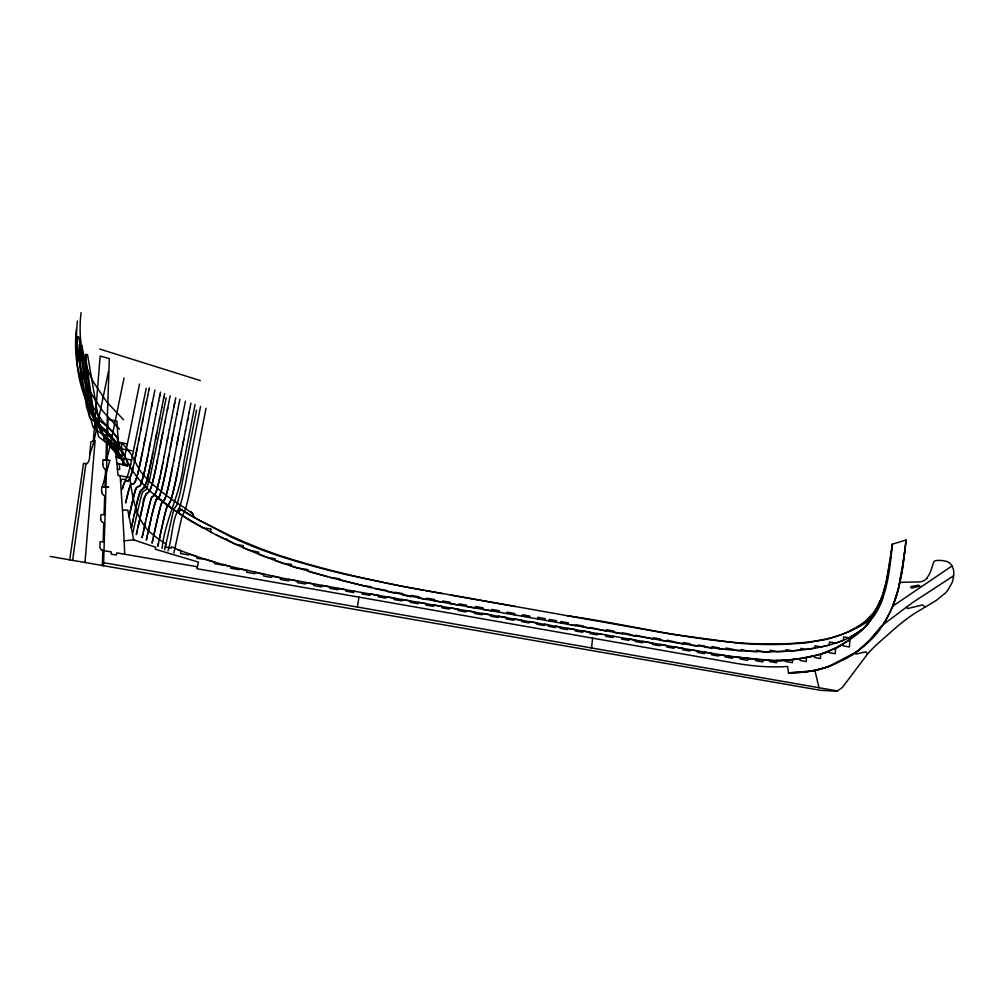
<?xml version="1.0" encoding="UTF-8"?>
<svg xmlns="http://www.w3.org/2000/svg" width="1004" height="1004" viewBox="0 0 1004 1004"><rect width="100%" height="100%" fill="white"/><g stroke="black" fill="none" stroke-linecap="round" stroke-linejoin="round"><path stroke-width="1.5" d="M103.537 565.729L108.055 419.371L116.866 421.065L118.309 442.212M102.333 565.516L102.86 550.104A10.078 9.325 -4.1 0 1 102.257 549.928L102.094 549.866M103.776 522.77L103.136 541.934L100.074 541.733L99.898 546.59A3.928 3.627 -4.7 0 0 101.944 550.092M104.692 495.625L104.052 514.763L101.065 514.625L100.726 517.06A11.646 10.743 -2.1 0 0 100.776 519.281M105.583 469.458L104.993 486.965L101.831 486.739L101.642 489.073A21.711 19.98 0.3 0 0 101.63 490.755L101.755 492.048M106.512 441.986L105.897 460.121L103.061 459.907L102.784 463.183A16.792 15.361 1.6 0 0 102.784 464.174M86.344 354.563C84.687 372.409 85.993 390.606 91.1 407.825A132.327 125.977 15.3 0 0 99.321 428.52L111.243 447.872L126.843 465.856M80.659 345.175C78.927 362.921 80.207 381.031 85.34 398.136A133.155 124.609 13.5 0 0 93.648 418.781L105.734 438.108L121.572 456.08M77.496 336.779C75.676 354.337 76.931 372.271 82.077 389.188A134.31 122.789 12.2 0 0 90.448 409.695L102.684 428.946L118.761 446.893M725.829 649.362L725.93 648.032L733.033 649.299L732.97 650.052L741.04 650.692L741.128 649.5L748.168 651.182L756.489 651.583L756.589 650.241L763.605 651.772L770.181 651.784L770.281 650.241L777.272 651.621L785.956 651.232L786.057 649.688L792.294 650.805L800.753 650.027L800.853 648.371L806.375 649.362L814.859 648.107L814.997 645.798L821.121 646.902L829.342 645.07L829.505 642.02L835.78 643.15L843.435 640.301L843.611 636.912L849.924 638.067M93.347 440.994L100.149 356.056L109.323 358.604L106.75 434.908L108.244 434.996M84.989 562.504L95.116 440.279L90.812 442.036L89.369 459.129A8.76 7.957 -0.2 0 1 85.779 464.463L72.639 560.357M76.442 328.961C74.509 346.28 75.752 364.025 80.885 380.717A135.979 120.919 11.6 0 0 89.331 401.073L101.718 420.237L118.033 438.158M77.459 321.004C75.413 338.059 76.63 355.554 81.776 371.982A138.339 118.911 11.4 0 0 90.285 392.162L102.847 411.238L119.438 429.135M81.098 312.595C78.952 329.4 80.169 346.669 85.327 362.846A141.401 117.154 11.4 0 0 93.949 382.875L106.713 401.889L123.605 419.81M621.765 637.716L621.614 639.096L628.943 640.389L629.081 639.008L635.206 640.075L635.068 641.456L642.372 642.736L642.497 641.355L652.625 643.125L652.487 644.505L659.754 645.785L659.879 644.405L666.932 645.635L666.807 647.015L674.035 648.283L674.161 646.915L729.82 656.315M613.168 636.21L613.03 637.59L605.676 636.298L605.826 634.917M591.544 648.17L592.624 638.155M568.113 624.325L568.277 622.856L560.847 621.539L560.671 623.02M905.997 540.867L906.085 540.001L892.267 544.218A480.075 445.663 30 0 1 888.829 573.485A194.073 173.905 49.7 0 1 885.503 589.373L882.466 599.601A73.116 64.143 54.8 0 1 880.596 604.195L879.215 607.069A120.831 106.8 52.7 0 1 875.061 614.41L873.292 616.883A23.431 20.431 57 0 1 871.121 619.154A34.475 30.145 56.8 0 1 867.594 624.287M891.778 548.611L892.267 544.218L890.485 558.676M556.229 622.229L556.404 620.685L549.226 619.405L549.037 620.974M905.219 547.569L905.319 546.753M545.046 620.271L545.247 618.615L537.767 617.284L537.567 618.953M904.491 553.806L904.943 549.954M529.736 617.573L529.911 616.117L522.394 614.787L522.218 616.255M904.315 555.312L903.299 563.144M514.525 614.9L514.701 613.544L507.145 612.202L506.97 613.569M891.753 548.799L886.043 583.148A172.299 153.763 50.5 0 1 884.875 587.716L884.273 589.8A119.777 105.909 52.8 0 1 883.382 592.711L882.177 596.213A99.107 87.323 53.6 0 1 880.659 600.091L878.224 605.362A95.681 84.261 53.8 0 1 877.308 607.131L875.752 609.905A67.067 58.809 55 0 1 874.773 611.474A51.442 45.004 55.7 0 1 873.731 612.992L870.593 616.82A50.89 44.515 55.7 0 1 868.736 618.677A57.027 49.911 55.4 0 1 866.64 620.51L866.075 620.974A77.785 68.197 54.4 0 1 864.256 622.367A92.318 81.01 53.6 0 1 861.557 624.25A108.382 95.179 52.7 0 1 859.298 625.693L857.667 626.684A154.629 135.942 50.2 0 1 855.019 628.228L851.116 630.361M499.076 612.176L499.264 610.758L491.684 609.415L491.496 610.846L482.836 609.328L483.037 607.847L475.419 606.504L475.231 607.985L466.471 606.441L466.647 605.211L458.991 603.868L458.828 605.098L450.219 603.58L450.394 602.325L442.714 600.969L442.526 602.237L434.494 600.819L434.682 599.526L426.964 598.158L426.775 599.463L418.881 598.07L419.07 596.803L411.326 595.422L411.138 596.715L408.804 596.301L402.642 594.933L402.83 593.64L395.049 592.26L394.911 593.213L392.551 592.699L386.891 591.343L387.017 590.565L370.225 587.478L330.09 577.363M903.111 564.499L902.822 566.507M69.728 559.856L83.508 463.459L85.014 463.283L85.779 464.463M890.222 560.546L887.197 578.028M902.721 567.172L902.332 569.77M371.053 587.541L371.191 586.687L363.285 585.683L339.465 579.823L339.641 578.768L331.671 577.752L312.595 572.669L307.651 571.176L307.927 569.569L296.958 567.95L291.147 566.055L291.449 564.348L283.354 563.395L274.757 560.27L275.033 558.739L267.001 557.295L258.404 553.982L258.731 552.213L248.49 549.954L243.018 547.506L243.37 545.687L236.003 544.369L227.406 540.34L227.594 539.324L223.905 538.659L210.501 531.994L211.091 528.945L202.871 527.903L190.409 520.8L178.963 513.157L179.929 508.764A153.348 140.271 14.9 0 0 193.647 517.236L230.857 536.864A381.671 333.792 23.7 0 0 285.211 557.923A706.301 571.941 26 0 0 348.488 575.079L400.42 585.997L669.467 633.888L737.777 643.15A421.881 357.662 39.3 0 0 783.045 644.355L804.719 643.075L825.715 639.548A164.066 144.099 49.7 0 0 850.413 630.738L850.928 630.499M362.193 592.561L361.967 593.966L369.823 595.359L370.049 593.941L378.244 595.334L378.031 596.752L385.85 598.133L386.076 596.715L394.17 598.108L393.944 599.513L401.738 600.881L401.951 599.476L410.51 600.932L410.297 602.337L418.053 603.705L418.266 602.3L426.173 603.642L425.96 605.048L433.69 606.403L433.891 604.998L441.948 606.366L441.747 607.759L449.441 609.114L449.641 607.721L458.263 609.177L458.075 610.583L465.731 611.925L465.919 610.532L474.691 612.013L474.503 613.419L482.121 614.762L482.309 613.356L490.969 614.837L490.793 616.23L498.386 617.573L498.561 616.18L506.468 617.535L506.292 618.928L513.86 620.259L514.035 618.866L521.729 620.183L521.553 621.576L529.083 622.907L529.246 621.514L537.09 622.869L536.927 624.262L544.419 625.58L544.582 624.187L548.586 624.877L548.422 626.27L555.614 627.538L555.777 626.145L560.232 626.91L560.069 628.303L567.511 629.621L567.674 628.228L575.43 629.571L575.279 630.964L582.697 632.269L582.847 630.888L589.925 632.131L589.775 633.511L597.167 634.817L597.317 633.424L682.745 648.396L682.594 649.776L689.786 651.044L689.911 649.663L697.629 651.006L697.516 652.374L704.682 653.642L704.795 652.274L711.535 653.403L711.422 654.771L718.563 656.026L718.676 654.658L725.34 655.637L725.227 657.005L732.343 658.26L732.443 656.892L740.513 657.745L740.412 659.113L747.491 660.356L747.591 659L772.691 660.519A149.019 131.825 50.9 0 0 787.5 660.205L804.066 657.971L819.101 654.57A114.017 100.789 53 0 0 822.1 653.679L836.621 647.542A157.101 138.954 50.6 0 0 839.582 645.936A182.741 161.644 49.1 0 0 844.389 643.1L849.698 639.711M898.58 587.779L903.01 562.541A348.451 317.904 41 0 0 906.097 540.001L902.596 568L898.229 589.499M353.973 591.13L353.734 592.548L345.84 591.155L346.079 589.737L281.283 577.94L229.276 566.243A424.642 368.506 20.7 0 1 211.932 561.311L200.411 557.659A454.699 391.911 21.2 0 1 177.608 549.514M357.361 607.144L358.955 597.142M338.072 588.344L337.833 589.762L329.902 588.369L330.14 586.951L321.845 585.483L321.606 586.901L313.65 585.495L313.888 584.077L305.693 582.596L305.442 584.014L297.448 582.609L297.711 581.078L288.801 579.371L288.537 580.864L280.505 579.446L280.794 577.852L271.921 576.083L271.67 577.463L263.6 576.032L263.901 574.401L255.016 572.456L254.79 573.686L246.683 572.255L246.997 570.598L239.065 568.666L238.877 569.67L230.744 568.239L231.033 566.67L222.8 564.449L222.675 565.101L214.505 563.658L214.781 562.202L205.167 559.328L196.872 558.362L197.186 556.768L189.066 553.97L188.852 554.999L180.62 553.543L181.147 550.958A133.118 122.714 10.7 0 1 171.508 546.741L171.232 548.096L165.271 547.042L165.936 543.766A89.958 83.483 7.7 0 1 148.077 530.35A56.011 52.133 4.7 0 1 137.31 512.253A120.191 112.109 11 0 1 132.98 496.955A233.417 217.517 22.6 0 1 129.767 477.527L118.058 475.356L115.184 447.608M902.119 571.05L901.805 572.945M901.705 573.573L899.622 583.889M180.281 457.636L181.624 450.645M168.17 458.878L171.333 442.551M173.692 461.074L177.08 443.479A193.709 9.049 -79.3 0 1 178.386 436.765M179.201 463.221L181.021 453.821M181.347 452.101L185.69 429.712M158.506 454.724L165.045 421.467M164.016 457.146L167.819 437.606M167.404 462.769L168.923 454.988M170.278 447.985L174.683 425.42M174.068 459.154L172.537 466.96M176.905 444.433L179.088 433.201M178.561 466.509L179.49 461.752M206.033 408.239L191.024 485.559A38.805 1.531 -79.3 0 1 188.2 498.611L187.183 502.828A44.829 1.782 -79.3 0 1 186.33 506.129L185.64 508.463A51.43 2.046 -79.3 0 1 185.213 509.681L181.636 517.913L173.88 552.878M142.995 449.453L145.768 435.397M148.83 450.419L150.362 442.638M152.42 455.088L156.737 433.101M157.201 461.363L158.732 453.57M162.811 463.258L164.192 456.243M167.229 440.656L169.438 429.373M167.643 461.576L166.639 466.684M178.888 434.192L181.285 422.044M177.946 469.659L178.662 466.019M185.363 431.318L187.861 418.643M196.621 409.996L180.281 492.562L177.018 504.698L174.445 508.388L172.914 513.082L164.669 549.866M200.549 406.419L185.502 483.639A36.809 1.606 -79.3 0 1 182.665 496.491L180.607 504.322A53.626 2.347 -79.4 0 1 179.653 507.12C171.684 519.771 172.701 536.902 167.944 550.932M137.033 448.901L139.217 437.895M136.795 477.276L136.92 476.837A20.569 1.569 -79.3 0 0 138.514 470.7L138.954 468.73A83.809 6.664 -79.4 0 0 139.481 466.371L143.02 449.29M147.952 454.9L153.286 427.892M151.73 458.539L152.746 453.394M155.457 439.639L159.699 418.229M156.737 463.748L157.452 460.096M162.949 462.593L161.857 468.065M169.299 430.051L171.784 417.538M162.347 465.63L162.497 464.839M174.42 426.763L176.905 414.188M166.338 468.24L167.116 464.275M172.224 468.529L172.625 466.546M180.896 423.977L185.414 401.211M172.073 469.307L172.349 467.902M188.903 413.347L190.923 403.169M177.482 472.005L178.11 468.818M187.397 421.027L188.953 413.133M195.052 404.562L183.506 463.873C180.77 493.868 165.183 518.566 162.096 548.485M137.209 448.022L136.293 452.628M138.69 440.568L141.288 427.566M142.33 422.383L143.158 418.254M145.593 436.263L150.261 412.92M147.99 454.699L146.258 463.246M153.185 428.407L156.122 413.723M151.29 460.736L151.98 457.322M159.41 419.647L161.82 407.599M164.807 422.671L167.756 407.9M156.373 465.492L156.913 462.794M171.659 418.153L174.759 402.667M176.892 414.263L179.892 399.241M166.589 466.948L164.794 475.745M172.086 469.244L169.94 479.699M177.557 471.604L174.771 485.045M136.707 450.558L136.08 453.695A76.254 6.363 -79.4 0 1 135.64 455.803M140.723 430.339L146.559 401.399M151.529 406.62L152.382 402.441M150.249 413.033L153.65 396.191M155.984 414.388L158.695 400.985M151.14 461.476L151.529 459.543M161.795 407.712L164.656 393.518M150.989 462.204L151.303 460.673M166.2 397.848L149.885 478.368L146.371 489.362L142.907 491.734A28.162 1.958 -79.2 0 0 140.61 498.561M167.279 410.297L170.203 395.714M156.122 466.76L156.411 465.316M173.88 407.022L175.75 397.747M161.606 469.332L162.033 467.199M146.057 403.884L147.739 395.551M136.205 453.068L135.038 458.74M159.473 397.095L159.9 395.036M160.489 392.112L158.632 401.223M163.552 399.002L163.991 396.831M150.7 463.66L151.077 461.79M155.871 468.015L156.26 466.107M161.719 468.768L161.217 471.227M146.207 388.31L130.683 464.413M147.713 395.727L148.956 389.652M153.599 396.454L154.917 389.991M150.851 462.907L150.249 465.831A34.952 2.447 -79.3 0 1 148.366 474.465C148.429 484.003 141.551 488.182 138.803 495.612A24.008 1.719 -79.2 0 0 138.05 498.373L134.636 513.057M155.946 467.663L152.457 482.937M161.406 470.311L160.088 476.536A45.619 2.836 -79.3 0 1 159.724 478.23M148.931 389.753L149.332 387.833M135.239 457.761L135.691 455.578M155.783 468.441L155.469 469.91A30.145 1.97 -79.3 0 1 154.541 474.302A25.301 1.657 -79.3 0 1 152.671 482.158L151.943 484.806M161.242 471.077L160.966 472.457A27.133 1.669 -79.3 0 1 160.59 474.252M145.956 464.664L146.358 462.744M139.531 384.068L127.069 445.525A65.097 5.861 -79.4 0 1 126.378 448.876L124.258 458.527A35.203 3.112 -79.4 0 1 122.588 465.228M134.837 459.694L135.176 458.062M145.806 465.367L146.12 463.861M132.792 468.755L134.912 459.305M145.668 466.057L145.894 464.927M134.661 460.51L134.398 461.714M145.668 465.981L145.342 467.55M169.802 480.301L170.052 479.146M108.445 371.631L98.003 421.956A37.725 3.991 -79.4 0 0 97.652 423.65L97.413 424.792A71.861 7.442 -79.4 0 0 97.074 426.524L93.573 442.764L89.808 454.749M169.676 480.891L169.902 479.862M159.46 538.596L160.791 532.459M145.116 468.579L145.367 467.45M138.037 526.924L139.393 520.674M143.76 530.125L146.22 518.804M148.366 531.003L150.035 523.297M155.758 526.334L153.411 537.115M169.751 480.577L169.55 481.468A29.844 1.619 -79.3 0 1 168.584 485.785L167.304 491.081M161.782 527.903L157.804 546.214L158.469 543.189M124.044 377.956L111.833 437.543A50.727 5.108 -79.4 0 1 110.44 444.22A30.948 3.075 -79.4 0 1 109.825 446.968L109.574 448.048A36.157 3.614 -79.4 0 1 106.324 460.133M132.904 520.963L134.473 513.772M145.003 469.094L145.216 468.128M132.879 532.835L136.971 514.136A79.366 5.346 -79.1 0 1 138.477 507.409M137.284 530.338L141.1 512.969M145.454 522.318L143.421 531.681M146.132 519.156L147.601 512.555M160.151 476.235L159.46 479.372M147.688 534.065L151.403 517.123M150.274 522.268L150.838 519.683M169.588 481.28L168.547 485.949M160.954 531.706L162.272 525.694M129.88 512.856L134.222 494.194A20.344 1.519 -79.2 0 1 135.151 491.006C135 485.635 140.497 487.957 141.125 483.489M132.591 522.394L133.231 519.444M134.172 515.165L134.787 512.341M131.637 526.636L131.323 528.016L132.754 521.603M144.664 470.587L145.065 468.805M136.808 532.522L137.36 530.049M140.083 517.575L140.422 516.031M137.008 531.605L136.331 534.68L136.669 533.149M146.772 516.282L147.048 515.027M143.509 531.216L142.053 537.755L143.083 533.224M147.839 533.375L146.346 540.102L147.35 535.596M156.122 524.678L160.878 505.125A38.591 2.146 -79.2 0 1 161.406 503.657A36.307 2.021 -79.2 0 1 161.682 503.042L165.02 498.687M153.072 538.646L152.081 543.164L156.749 521.791M162.108 526.41L163.614 519.683M886.909 579.358L882.19 596.188L876.53 609.177A116.79 103.299 53.1 0 1 872.652 616.381L865.875 625.843M131.8 525.895L132.277 523.762M144.89 469.596L144.563 471.064M140.472 515.792L140.748 514.563M151.039 518.717L152.671 511.551M162.435 524.929L163.087 522.017A61.457 3.112 -79.2 0 1 163.552 519.934L163.865 518.541M230.217 535.672L200.273 520.787L179.929 508.764L178.963 513.157L179.917 508.852M139.305 467.199L137.711 473.951A20.055 1.531 -79.3 0 1 137.184 475.921L136.669 477.691M129.579 514.211L128.989 516.847L132.478 501.31M135.415 509.517L136.042 506.744M141.012 513.345L141.439 511.463M147.161 514.525L150.926 499.44A33.571 2.108 -79.2 0 1 151.905 496.993L154.654 495.298L156.737 490.04M157.076 520.31L157.415 518.842M174.633 485.66L172.663 493.93M141.288 512.14L141.94 509.229M159.699 478.28L159.209 480.477M151.704 515.73L156.122 499.992A73.681 4.38 -79.1 0 1 156.599 499.289L158.607 498.31L160.765 492.575A36.408 2.133 -79.3 0 0 161.606 489.513A36.784 2.159 -79.3 0 0 162.246 487.003L164.932 475.118A56.726 3.376 -79.3 0 0 166.062 469.608M178.925 513.232L179.929 508.764M144.626 470.776L144.262 472.395M141.551 510.936L142.656 506.192M147.663 512.266L148.165 510.045M159.548 478.958L159.084 481.029A21.097 1.293 -79.3 0 1 158.67 482.786L158.105 485.007M157.578 518.114L157.904 516.671M138.477 507.422L140.598 498.662M163.702 519.256L164.167 517.286M144.488 471.416L143.434 475.833M158.067 515.968L159.598 509.605A25.79 1.443 -79.2 0 1 160.151 507.572L160.402 506.681M144.174 472.758L143.836 474.177M142.279 507.76L143.484 502.703M148.341 509.329L148.994 506.568M164.129 517.437L164.907 514.136M133.231 466.923L132.39 470.399M132.653 500.519L132.842 499.741M136.632 504.171L136.908 502.991M159.109 480.891L158.532 483.326M168.396 486.576L167.831 488.948M164.305 516.646L165.635 511.274A27.372 1.418 -79.2 0 1 166.325 508.777L170.592 500.971M152.821 510.885L154.127 505.639M142.781 505.614L142.945 504.912M137.059 502.402L137.335 501.26M899.484 584.479C895.392 602.475 887.774 619.644 876.329 634.189A141.288 124.847 52.2 0 1 855.107 652.613L828.425 666.618L814.871 670.383A125.839 111.331 53.2 0 1 788.454 672.743L787.588 666.468A207.928 182.966 48.2 0 1 759.689 666.279A281.584 245.001 45.1 0 1 731.414 662.514L196.922 568.703L198.478 562.14L155.319 549.238L155.833 547.318L133.67 539.826L124.17 540.855L124.697 554.246M132.992 499.101L133.582 496.679A25.539 1.895 -79.2 0 1 135.942 488.935M143.911 473.825L141.752 481.669M143.108 504.234C142.267 494.407 150.55 493.34 151.817 485.233M137.473 500.695L139.882 492.224M149.144 505.916L149.307 505.276M132.704 469.144L132.315 470.7M158.506 483.451L157.816 486.149M167.693 489.513L166.325 494.658M143.597 502.276L144.212 499.904M149.458 504.661L149.91 502.941A22.803 1.443 -79.2 0 1 150.324 501.448M132.415 470.299L132.051 471.717M158.168 484.756L157.678 486.702A46.535 2.886 -79.4 0 1 157.151 488.559L156.787 489.814M143.371 476.009L141.878 481.292M167.179 491.583L165.685 496.767M132.126 471.403L131.9 472.294M172.537 494.407L171.935 496.591M157.841 486.011L156.988 489.161M131.988 471.943L129.027 480.326L127.859 481.305L126.303 480.527L128.336 481.117L130.231 477.678M131.863 472.445L131.562 473.499M898.279 589.235L894.024 602.588M152.395 483.188L149.508 491.533L146.32 493.604M154.265 505.15L155.821 500.582M171.822 496.993L171.609 497.758M131.398 474.064L131.185 474.804M156.862 489.613L155.156 494.42M166.225 495.047L165.108 498.448M171.496 498.122L170.981 499.816M150.575 500.582L150.813 499.804A30.823 1.945 -79.2 0 1 151.667 497.457L155.03 494.671M109.787 460.61L102.308 486.777M131.135 474.98L130.294 477.49M136.757 477.377L136.418 478.481M136.632 477.804L136.306 478.858M141.802 481.493L139.82 486.124L137.648 486.589A98.781 7.279 -79 0 0 137.146 486.865M135.138 481.895C134.398 485.334 130.194 482.171 129.943 486.375A20.381 1.606 -79.2 0 0 128.525 490.918L125.625 502.954L126.554 498.8A27.71 2.171 -79.2 0 1 128.901 489.638L130.118 485.974A26.368 2.071 -79.2 0 1 130.47 485.158L130.784 484.555A50.627 3.966 -79.1 0 1 131.336 483.878L134.009 483.702L136.381 478.582M165.585 497.08L164.016 500.833L161.832 502.753A37.863 2.108 -79.2 0 0 160.653 505.815M141.677 481.895L141.238 483.137M873.969 612.791L873.706 613.532A39.532 34.588 56.6 0 1 873.304 614.611L872.112 617.309A40.273 35.253 56.6 0 1 871.623 618.263L871.121 619.192A34.462 30.133 56.8 0 1 870.593 620.083A38.855 33.998 56.6 0 1 870.054 620.936L869.866 621.225A45.105 39.507 56.4 0 1 869.1 622.317L868.297 623.371A31.576 27.61 57 0 1 867.682 624.137L863.716 628.09A49.409 43.297 56.2 0 1 862.976 628.755L862.449 629.182A51.631 45.255 56.1 0 1 861.645 629.809L850.639 636.963M893.547 603.868L892.82 605.801M139.983 491.985C140.296 488.358 144.852 489.877 145.053 486.087M120.605 482.271C120.844 476.247 125.349 481.744 126.642 478.017A29.342 2.435 -79.4 0 0 130.671 464.551M135.327 481.481L135.527 481.004A34.098 2.623 -79.4 0 0 136.306 478.858M135.954 488.86L136.557 487.618M167.43 505.577L170.241 501.912L173.328 491.257A31.864 1.606 -79.3 0 0 174.483 486.287L175.098 483.526A34.989 1.77 -79.3 0 0 176.277 477.942A50.012 2.548 -79.3 0 0 177.281 472.972M889.042 614.247L889.381 613.557M927.131 577.789L928.926 574.941A42.105 36.157 55.1 0 0 930.783 570.925A35.454 30.409 55.3 0 0 931.499 568.866L933.08 563.583A10.755 9.124 56.4 0 1 934.084 561.65A3.213 2.723 56.2 0 1 935.452 560.659L937.435 560.458A32.818 27.924 57.4 0 1 940.296 560.433A38.83 33.044 57.7 0 1 943.145 560.696L946.659 561.424A8.283 7.028 56.5 0 1 951.943 565.955L953.022 568.364A11.069 9.4 56.5 0 1 953.75 571.652L953.8 572.945A23.594 20.093 56.4 0 1 953.7 575.129L953.298 578.04A32.341 27.597 56.2 0 1 952.47 581.467L952.256 582.094A18.21 15.499 56.6 0 1 951.842 583.161L947.914 589.976A38.29 32.718 56.1 0 1 945.617 592.849L936.343 600.379L914.293 613.582A285.362 236.455 67.9 0 0 895.593 627.902L877.722 643.652A193.421 163.351 66.1 0 0 867.782 653.692L842.808 686.924A14.282 12.588 60.9 0 1 842.105 687.602L838.428 690.263A10.115 8.91 61.2 0 1 837.173 690.84L836.997 690.903A10.58 9.325 61.1 0 1 835.604 691.204L820.494 690.3L50.2 556.454M881.901 625.981L869.414 640.502A155.507 137.774 51.5 0 1 865.762 644.141L864.883 644.97A129.516 114.531 53 0 1 862.323 647.279L859.939 649.299A105.897 93.447 54.3 0 1 848.493 656.93L847.489 657.507M866.289 620.359L872.376 614.034A67.732 59.374 54.9 0 0 880.521 600.43M882.679 625.003L912.548 602.601L953.624 575.807M892.644 606.228L951.98 566.005M849.484 656.428L850.877 655.612A108.997 96.196 54.1 0 0 853.024 654.294A98.53 86.921 54.7 0 0 857.504 651.182L869.966 639.899L883.457 623.886A99.358 87.398 54.3 0 0 889.017 614.235M848.782 656.829L846.472 658.059M847.414 657.582L832.969 664.698A122.977 108.834 53.3 0 1 831.463 665.338A104.73 92.669 54.4 0 1 828.275 666.606A100.011 88.503 54.7 0 1 822.038 668.639A107.88 95.443 54.2 0 1 817.996 669.668L815.825 670.145A122.676 108.482 53.4 0 1 813.529 670.584A131.311 116.075 52.9 0 1 809.864 671.187L807.254 671.538A154.49 136.368 51.6 0 1 803.087 671.99L800.125 672.241A210.79 185.112 48.7 0 1 795.381 672.529L788.454 672.743L790.248 672.705M846.046 658.298L842.005 660.343M851.769 630.073L851.103 630.412M840.662 661.021L831.174 665.451M838.578 642.183L847.426 638.657L858.696 632.231A52.773 46.284 56.1 0 0 867.243 624.212M798.594 658.875L810.881 656.616A178.649 157.49 49.4 0 0 814.558 655.775L820.858 654.056A111.218 98.329 53.2 0 0 835.767 648.007L848.706 640.376A177.52 156.95 49.4 0 0 851.555 638.481L856.763 634.653A83.307 73.342 54.6 0 0 865.887 625.856M798.393 658.888L782.066 660.519A138.703 122.827 51.5 0 1 776.82 660.594L775.678 660.582A174.809 154.189 49.6 0 1 772.101 660.494L733.058 656.729M791.679 672.667L810.793 671.048A107.579 95.179 54.2 0 0 831.199 665.514M120.166 475.758L122.45 510.007L127.797 510.107L133.67 539.826M899.885 582.358L920.191 581.881A15.386 13.152 56.1 0 0 927.307 577.965M102.508 486.789L103.399 486.852M104.504 486.927L103.613 486.865L108.47 487.204M105.596 487.003L106.487 487.065M106.688 487.078L107.579 487.141M103.663 459.983L104.541 460.045L103.462 459.97M103.588 459.97L106.524 460.196M106.926 460.221L107.616 460.271M108.708 460.359L105.771 460.133M104.755 460.058L105.433 460.108M108.018 460.309L109.787 460.434M105.395 434.782L106.286 434.845M107.365 434.933L104.24 434.732L103.989 436.79A12.989 11.81 2.8 0 0 103.964 437.945M110.415 435.171L111.155 435.221L108.997 435.058M104.516 434.707L106.349 434.845M106.964 487.103L108.608 487.216M104.152 486.902L101.893 486.752L103.061 486.827M104.366 486.915L106.826 487.091M105.571 460.121L106.587 460.196M106.964 434.895L108.783 435.046M104.592 434.707L105.332 434.77M105.533 434.782L106.826 434.883M754.192 659.164L755.937 659.339L755.836 660.707L762.889 661.95L763.015 660.13L769.579 660.381L769.503 661.51L776.531 662.74L776.682 660.456L785.366 660.268L785.291 661.46L792.281 662.703L792.47 659.728L800.213 658.662L800.1 660.481L806.275 661.573L806.526 657.494L814.407 655.75L814.307 657.419L820.456 658.524L820.707 654.106A136.506 120.53 51.8 0 0 828.978 651.458L828.915 652.587L835.278 653.729L835.566 648.546A119.714 105.884 52.7 0 0 843.234 644.079L843.134 645.848L849.459 647.003L849.961 637.289L854.14 634.992A82.755 72.727 54.5 0 0 858.294 632.294L859.7 631.278A101.755 89.544 53.5 0 0 863.716 628.09A36.408 31.852 56.8 0 0 864.482 627.437A43.712 38.277 56.4 0 0 865.448 626.534A47.866 41.93 56.2 0 0 866.138 625.843L866.59 625.366A45.92 40.223 56.3 0 0 867.469 624.388M724.122 649.362L678.553 643.213L570.498 624.764M752.372 658.975L728.314 656.101M730.849 656.428L733.309 656.741M104.002 550.669L111.256 551.924L111.306 554.195L116.326 554.974L116.84 552.89L197.386 566.758M103.625 562.679L837.072 690.877M338.662 588.482L601.396 634.252M425.771 590.691L442.588 593.665M450.357 595.046L515.529 606.541M567.373 615.766C644.505 626.634 721.763 649.638 800.376 642.773C824.033 640.916 847.64 635.055 867.481 621.601A23.443 20.431 57 0 0 871.133 619.167M123.868 458.602L116.326 457.234M131.549 459.995L123.567 458.552M424.039 590.39C377.065 581.743 330.253 571.514 284.684 557.132M131.938 450.821L115.247 447.709M117.405 469.069L119.714 469.495L119.35 463.798L116.928 463.283L126.78 465.266M116.175 457.159L119.099 457.736M126.943 443.831L114.556 441.509L115.184 447.671M375.082 588.633L424.341 599.011L575.869 625.693L575.97 624.739L583.374 626.057L583.274 626.985L590.352 628.24L590.427 627.475L606.228 631.027L606.366 629.696L613.708 631.001L613.569 632.319L622.154 633.825L622.254 632.796L629.571 634.089L629.47 635.068L635.595 636.072L635.683 635.218L653.014 638.958L653.14 637.703L660.381 638.983L660.268 640.15L667.321 641.318L667.422 640.175L683.109 643.928L683.222 642.56L690.413 643.84L690.3 645.108L692.998 645.559L698.031 646.287L698.144 644.957L705.297 646.225L705.21 647.254L711.974 648.044L712.087 646.626L719.215 647.894L719.14 648.735C751.406 652.311 784.325 653.466 816.428 647.906A207.552 181.912 47.7 0 0 838.578 642.171M327.467 576.672L290.532 565.792A456.707 393.154 25 0 1 235.576 544.218L216.287 534.944M200.311 380.579L99.66 349.028M211.53 532.484L186.154 517.964M185.351 517.449L177.808 512.492M182.151 515.366L181.084 514.663M180.532 514.299C162.661 502.188 144.639 488.973 132.578 470.788A194.563 177.896 17.7 0 1 121.735 449.315L121.446 443.103M177.545 512.316L176.215 511.412A225.636 203.925 18.3 0 1 154.88 495.148A188.463 171.37 16.4 0 0 173.002 509.204M925.211 607.081L922.576 604.91L907.616 608.587L906.298 607.069M191.099 511.751L191.814 512.63M867.569 653.93L865.799 651.834L856.01 654.081L855.107 652.613M192.266 513.257L193.647 517.236L193.37 515.027A6.187 5.786 3.2 0 0 192.68 513.546L183.644 507.221A237.484 213.676 19 0 1 162.41 492.362L150.838 482.836L143.472 475.105A62.725 57.655 7.6 0 1 139.029 468.968L131.286 454.486L124.082 445.274A22.213 20.256 1.2 0 0 121.446 443.09M814.871 670.383L819 687.778M114.732 443.203L114.795 443.881M118.309 448.261L118.899 457.673M122.45 510.007L124.17 540.855M142.593 451.461A61.081 4.782 -79.4 0 1 139.305 467.262M147.701 456.13A82.579 6.212 -79.4 0 1 146.408 462.53M144.225 499.791A29.279 1.97 -79.2 0 1 146.346 493.617M165.196 512.931A34.575 1.782 -79.2 0 1 167.404 505.74M182.54 445.889A197.223 8.509 -79.3 0 1 183.857 439.099M155.833 500.431A78.186 4.643 -79.1 0 1 157.063 499.063L159.234 497.068A46.987 2.761 -79.4 0 0 160.125 494.646L161.669 489.287A32.969 1.933 -79.3 0 0 164.781 475.858M171.634 441.007A227.519 11.157 -79.3 0 1 172.926 434.368M148.341 474.628A30.421 2.121 -79.3 0 1 145.078 485.898M150.613 464.011A37.273 2.61 -79.3 0 1 148.354 474.503M143.886 444.91A209.183 13.654 -79.3 0 1 145.166 438.409M160.075 446.692A305.768 15.976 -79.3 0 1 162.811 432.699M171.809 470.587A52.785 2.912 -79.3 0 1 170.191 478.506M103.763 522.808A4.618 4.254 -2.6 0 1 100.626 519.294M104.654 495.712A5.058 4.631 -0.7 0 1 101.642 492.06M105.47 469.583A7.229 6.614 1 0 1 102.835 464.174M106.311 442.275A5.233 4.756 2.4 0 1 103.839 437.932M898.178 589.473A154.152 136.757 51.9 0 1 889.418 613.582M284.684 557.157A440.844 380.215 24.6 0 1 230.217 535.684M866.402 620.497A92.029 80.797 53.6 0 1 851.756 630.035M919.664 586.123L911.582 588.143L910.641 587.365L911.117 586.537L918.71 585.194L919.664 586.123M122.463 488.459L122.287 489.099A21.636 1.795 -79.2 0 1 123.329 485.434L125.5 480.74A72.915 5.999 -79 0 1 126.09 480.502L125.362 480.853A33.759 2.799 -79.1 0 0 123.981 483.501L123.894 483.752A18.662 1.556 -79.2 0 0 123.392 485.258L122.463 488.459M109.336 435.083L108.445 435.008L109.398 435.083M127.633 465.994L123.843 465.291A19.904 18.9 1.1 0 0 123.103 461.664C118.987 450.093 107.19 444.37 98.568 436.589A85.817 80.345 -1.1 0 0 95.581 425.997L85.227 354.337L87.574 354.801L99.772 426.223A42.846 40.348 1.1 0 1 103.073 435.661C112.322 443.09 123.894 450.018 127.131 462.254A21.473 20.394 1.2 0 1 127.633 465.994M122.375 456.243L118.51 455.515A20.193 18.9 0.7 0 0 117.769 451.888C113.527 440.229 101.567 434.544 92.807 426.738A86.771 79.956 -2.1 0 0 89.808 416.171L79.529 344.949L81.901 345.426L94.075 416.422A43.31 40.16 0.2 0 1 97.413 425.834C106.775 433.289 118.535 440.166 121.873 452.478A21.737 20.356 0.9 0 1 122.375 456.243M119.576 447.044L115.648 446.303A20.507 18.825 1 0 0 114.883 442.689C110.528 430.98 98.405 425.357 89.544 417.564A88.051 79.416 -2.2 0 0 86.532 407.059L76.354 336.553L78.764 337.043L90.875 407.323A43.912 39.871 0.1 0 1 94.238 416.685C103.701 424.14 115.623 430.929 119.074 443.304A22.063 20.256 1.1 0 1 119.576 447.044"/></g></svg>
